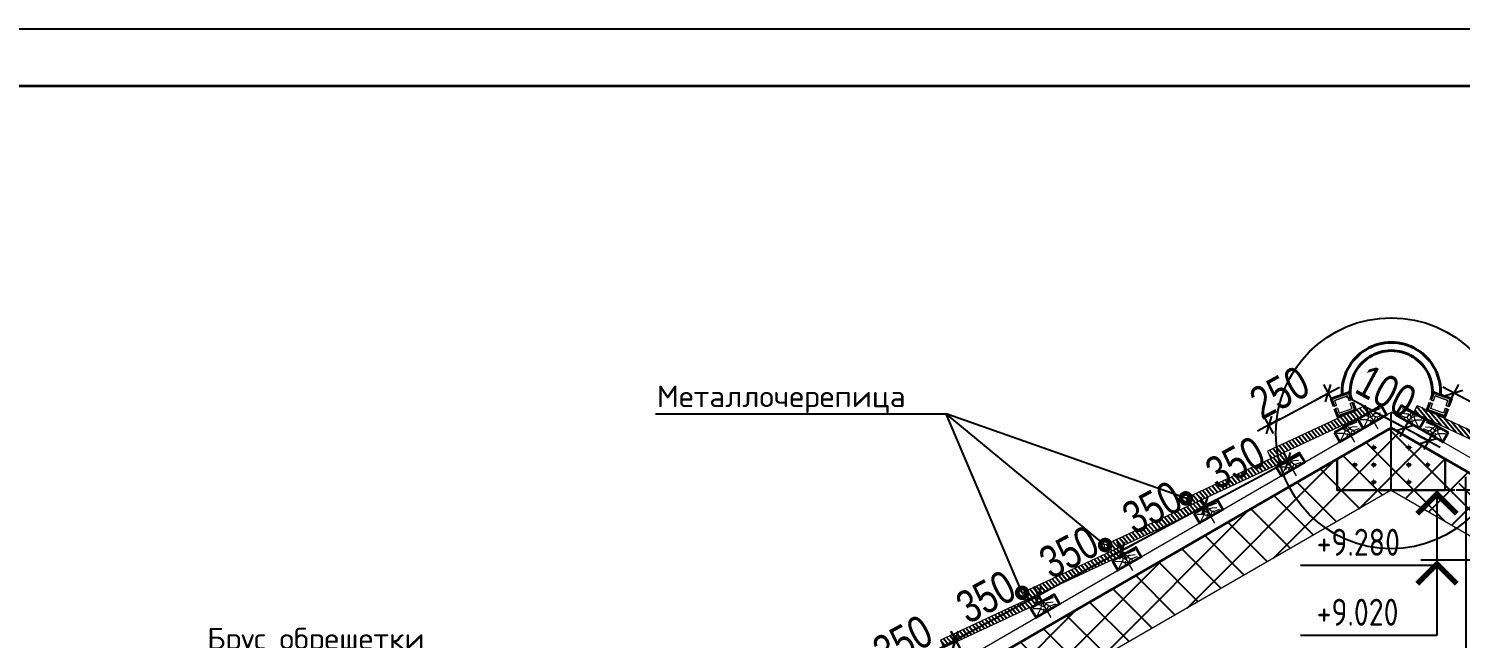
# Model space of a CAD drawing. Extents: x -12289450 to -10763036, y -7834513 to -6150123.
# Drawn here: x -10933360 to -10928053, y -7674519 to -7672261 of the extents above; entities that cross this region are included whole.
import ezdxf

# ---------------------------------------------------------------- set-up
doc = ezdxf.new("R2010")
doc.units = 0
doc.header["$LTSCALE"] = 25
doc.header["$PDMODE"] = 35
doc.layers.get('DefPoints').update_dxf_attribs({"color": 10, "lineweight": 30})
for name, color, linetype in [('004-ВСПЛИНИИ', 15, 'Continuous'), ('005-РАЗМЕРЫ', 252, 'Continuous'), ('008-ШТРИХОВКА', 252, 'Continuous'), ('1рамка1', 7, 'Continuous'), ('ArchiCAD', 7, 'Continuous'), ('Новое', 51, 'Continuous'), ('Примечания', 7, 'Continuous')]:
    doc.layers.add(name, color=color, linetype=linetype)
for name, color, linetype, lineweight in [('RAZMER', 7, 'Continuous', 9), ('Перегор', 4, 'Continuous', 20), ('Стена', 7, 'Continuous', 5), ('СТЕНЫ', 5, 'Continuous', 40), ('ФУНДАМЕНТ', 5, 'Continuous', 30), ('Штрих', 9, 'Continuous', 13)]:
    doc.layers.add(name, color=color, linetype=linetype, lineweight=lineweight)
doc.styles.add('GOST 2.304', font='cs_gost2304.shx')
doc.styles.get("Standard").update_dxf_attribs({"font": 'arial.ttf'})
doc.styles.add('TXT0', font='txt', dxfattribs={"width": 0.8})
doc.dimstyles.new('Копия 3 РАЗМЕРЫ 3', dxfattribs={"dimscale": 30, "dimtxt": 4, "dimasz": 0.08, "dimexe": 0, "dimexo": 0, "dimgap": 0.9, "dimtad": 1, "dimdec": 0, "dimzin": 0, "dimdsep": 46, "dimtxsty": 'TXT0', "dimblk1": 'A8MITTA', "dimblk2": 'A8MITTA', "dimsah": 1, "dimcen": 0.3, "dimse1": 1, "dimse2": 1, "dimadec": 0, "dimazin": 0, "dimtp": 6, "dimtm": 6, "dimtfac": 1, "dimtdec": 0, "dimtofl": 0, "dimtmove": 0, "dimatfit": 3, "dimldrblk": 'A8MITTA', "dimfxl": 0, "dimtolj": 1, "dimtzin": 0, "dimarcsym": 0})
pattern_1 = [(130, (-22685716.451, -659870.611), (9.728764428, 8.163402643), [])]

# ---------------------------------------------------------------- blocks, each defined once
blk = doc.blocks.new('A8MITTA', base_point=(3180, 3140))
for p, q in [((3170, 3130), (3190, 3150)), ((3180, 3155), (3180, 3125)), ((3160, 3140), (3200, 3140))]:
    blk.add_line(p, q)
blk = doc.blocks.new('*D998')
at = {"layer": '005-РАЗМЕРЫ', "color": 0, "lineweight": -2, "ltscale": 4, "transparency": 16777216}
blk.add_arc((-10933573, -7677009.9), 1247.6, 0.1102, 29.8898, dxfattribs=at)
at = {"layer": 'DefPoints', "color": 0, "ltscale": 4, "transparency": 16777216}
for p in [(-10928309.1, -7673970.7), (-10932400.7, -7676583.2), (-10932959.1, -7677009.9), (-10930469.1, -7677009.9), (-10933988.7, -7677249.9)]:
    blk.add_point(p, dxfattribs=at)
at = {"layer": '005-РАЗМЕРЫ', "color": 0, "lineweight": -2, "ltscale": 4, "transparency": 16777216, "xscale": 2.4, "yscale": 2.4, "zscale": 2.4}
for p, rotation in [((-10932492.6, -7676386.1), 119.944888583532), ((-10932325.5, -7677009.9), 270.0551114208214)]:
    blk.add_blockref('A8MITTA', p, dxfattribs=dict(at, rotation=rotation))
at = {"layer": '005-РАЗМЕРЫ', "color": 0, "ltscale": 4, "transparency": 16777216, "insert": (-10932253.7, -7676808.9), "char_height": 120, "attachment_point": 5, "rotation": 278.6621, "style": 'TXT0'}
blk.add_mtext('\\A1;30°', dxfattribs=at)
blk = doc.blocks.new('ytjtyj')
at = {"layer": 'Перегор', "linetype": 'Continuous'}
for p, q in [((-3.6, 13.4), (-21.6, 6.9)), ((-12.6, 10.2), (11.8, -56.9))]:
    blk.add_line(p, q, dxfattribs=at)
at = {"layer": 'Стена', "linetype": 'Continuous', "ltscale": 100}
blk.add_line((51.9, -12.5), (38.2, 25), dxfattribs=at)
blk.add_lwpolyline([(-55.8, -9.2), (-42.1, -46.8), (51.9, -12.5), (38.2, 25), (-55.8, -9.2)], close=True, dxfattribs=at)
at = {"layer": 'Штрих', "linetype": 'Continuous', "ltscale": 100}
for p, q in [((-10.2, 4.4), (-15.6, -3.3)), ((0.3, 8.6), (-10.2, 4.4)), ((2, -2.6), (-4.9, 6.5)), ((7.6, 8.6), (0.3, 8.6)), ((32.8, 15.1), (7.6, 8.6)), ((-20.7, -18.1), (-46.9, -13.8)), ((-18.6, -15.3), (-38.4, -41.9)), ((-20.7, -2.7), (-33.2, -0.9)), ((-15.6, -6.6), (-20.7, -2.7)), ((-15.1, -22.2), (-20.7, -18.1)), ((-15.6, -8.5), (-18.6, -15.3)), ((-15.6, -3.3), (-15.6, -8.5)), ((-7.2, -13), (-15.6, -6.6)), ((-9.5, -24.4), (-15.1, -22.2)), ((-8.9, -23.1), (-12.3, -30.7)), ((-12.3, -30.7), (-11.7, -34.8)), ((-0.7, -26.6), (-9.5, -24.4)), ((-9, -18.9), (-8.9, -23.1)), ((-1.7, -7.1), (-7.2, -13)), ((-1.2, -17.6), (-7.2, -13)), ((2, -2.6), (-1.7, -7.1)), ((8.3, -25.3), (-0.7, -26.6)), ((1.3, -25.2), (0.1, -30.6)), ((5.7, -20.6), (1.3, -25.2)), ((7.1, -0.5), (2, -2.6)), ((5.7, -5.8), (2, -2.6)), ((7.2, -9.7), (5.7, -5.8)), ((8.7, -14.8), (5.7, -20.6)), ((12.9, -0.7), (7.1, -0.5)), ((13.7, -13.8), (7.2, -9.7)), ((13.7, -13.8), (8.7, -14.8)), ((30.7, -2.1), (12.9, -0.7)), ((17.6, -17.7), (13.7, -13.8)), ((19.4, -13.8), (13.7, -13.8)), ((17.5, -23.8), (14, -25.5)), ((21.4, -22.6), (17.5, -23.8)), ((20.1, -23), (17.6, -17.7)), ((37.5, -10.5), (19.4, -13.8))]:
    blk.add_line(p, q, dxfattribs=at)
blk = doc.blocks.new('*D1017')
at = {"layer": '005-РАЗМЕРЫ', "color": 0, "lineweight": -2, "ltscale": 4, "transparency": 16777216}
blk.add_line((-10927857.6, -7673728.4), (-10928073.5, -7673612.4), dxfattribs=at)
at = {"layer": 'DefPoints', "color": 0, "ltscale": 4, "transparency": 16777216}
for p in [(-10928075.6, -7673611.3), (-10928173.1, -7673792.8), (-10927956.6, -7673917.8)]:
    blk.add_point(p, dxfattribs=at)
at = {"layer": '005-РАЗМЕРЫ', "color": 0, "lineweight": -2, "ltscale": 4, "transparency": 16777216, "xscale": 2.4, "yscale": 2.4, "zscale": 2.4}
for p, rotation in [((-10928075.6, -7673611.3), 151.7584222116496), ((-10927855.5, -7673729.5), 331.7584222116496)]:
    blk.add_blockref('A8MITTA', p, dxfattribs=dict(at, rotation=rotation))
at = {"layer": '005-РАЗМЕРЫ', "color": 0, "ltscale": 4, "transparency": 16777216, "insert": (-10927895.3, -7673609.4), "char_height": 120, "attachment_point": 5, "rotation": 331.7584, "style": 'TXT0'}
blk.add_mtext('\\A1;250', dxfattribs=at)
blk = doc.blocks.new('*D1018')
at = {"layer": '005-РАЗМЕРЫ', "color": 0, "lineweight": -2, "ltscale": 4, "transparency": 16777216}
for p, q in [((-10928258.7, -7673740.8), (-10928477.5, -7673623.3)), ((-10928172.7, -7673787), (-10928256.6, -7673741.9))]:
    blk.add_line(p, q, dxfattribs=at)
at = {"layer": 'DefPoints', "color": 0, "ltscale": 4, "transparency": 16777216}
for p in [(-10928259.7, -7673742.8), (-10928258.7, -7673740.8), (-10928173.1, -7673792.8)]:
    blk.add_point(p, dxfattribs=at)
at = {"layer": '005-РАЗМЕРЫ', "color": 0, "lineweight": -2, "ltscale": 4, "transparency": 16777216, "xscale": 2.4, "yscale": 2.4, "zscale": 2.4}
for p, rotation in [((-10928258.7, -7673740.8), 151.7584222116496), ((-10928170.6, -7673788.1), 331.7584222116496)]:
    blk.add_blockref('A8MITTA', p, dxfattribs=dict(at, rotation=rotation))
at = {"layer": '005-РАЗМЕРЫ', "color": 0, "ltscale": 4, "transparency": 16777216, "insert": (-10928328, -7673604.8), "char_height": 120, "attachment_point": 5, "rotation": 331.7584, "style": 'TXT0'}
blk.add_mtext('\\A1;100', dxfattribs=at)
blk = doc.blocks.new('*D1035')
at = {"layer": '005-РАЗМЕРЫ', "color": 0, "lineweight": -2, "ltscale": 4, "transparency": 16777216}
blk.add_line((-10928033, -7673972.1), (-10928033, -7677047.5), dxfattribs=at)
at = {"layer": 'DefPoints', "color": 0, "ltscale": 4, "transparency": 16777216}
for p in [(-10928109, -7673969.7), (-10928109, -7677049.9), (-10928033, -7677049.9)]:
    blk.add_point(p, dxfattribs=at)
at = {"layer": '005-РАЗМЕРЫ', "color": 0, "lineweight": -2, "ltscale": 4, "transparency": 16777216, "xscale": 2.4, "yscale": 2.4, "zscale": 2.4}
for p, rotation in [((-10928033, -7673969.7), 90), ((-10928033, -7677049.9), 270)]:
    blk.add_blockref('A8MITTA', p, dxfattribs=dict(at, rotation=rotation))
at = {"layer": '005-РАЗМЕРЫ', "color": 0, "ltscale": 4, "transparency": 16777216, "insert": (-10928120, -7675850.5), "char_height": 120, "attachment_point": 5, "rotation": 90, "style": 'TXT0'}
blk.add_mtext('\\A1;3080', dxfattribs=at)
blk = doc.blocks.new('*D1050')
at = {"layer": '005-РАЗМЕРЫ', "color": 0, "lineweight": -2, "ltscale": 4, "transparency": 16777216}
blk.add_line((-10930230.7, -7674689.6), (-10929926.7, -7674526.3), dxfattribs=at)
at = {"layer": 'DefPoints', "color": 0, "ltscale": 4, "transparency": 16777216}
for p in [(-10929924.6, -7674525.2), (-10929898.1, -7674574.5), (-10930201.2, -7674749.5)]:
    blk.add_point(p, dxfattribs=at)
at = {"layer": '005-РАЗМЕРЫ', "color": 0, "lineweight": -2, "ltscale": 4, "transparency": 16777216, "xscale": 2.4, "yscale": 2.4, "zscale": 2.4}
for p, rotation in [((-10929924.6, -7674525.2), 28.24157779311072), ((-10930232.8, -7674690.8), 208.2415777931107)]:
    blk.add_blockref('A8MITTA', p, dxfattribs=dict(at, rotation=rotation))
at = {"layer": '005-РАЗМЕРЫ', "color": 0, "ltscale": 4, "transparency": 16777216, "insert": (-10930119.9, -7674531.3), "char_height": 120, "attachment_point": 5, "rotation": 28.2416, "style": 'TXT0'}
blk.add_mtext('\\A1;350', dxfattribs=at)
blk = doc.blocks.new('*D1051')
at = {"layer": '005-РАЗМЕРЫ', "color": 0, "lineweight": -2, "ltscale": 4, "transparency": 16777216}
blk.add_line((-10929922.5, -7674524.1), (-10929618.5, -7674360.8), dxfattribs=at)
at = {"layer": 'DefPoints', "color": 0, "ltscale": 4, "transparency": 16777216}
for p in [(-10929616.4, -7674359.7), (-10929595, -7674399.5), (-10929898.1, -7674574.5)]:
    blk.add_point(p, dxfattribs=at)
at = {"layer": '005-РАЗМЕРЫ', "color": 0, "lineweight": -2, "ltscale": 4, "transparency": 16777216, "xscale": 2.4, "yscale": 2.4, "zscale": 2.4}
for p, rotation in [((-10929616.4, -7674359.7), 28.24157779311072), ((-10929924.6, -7674525.2), 208.2415777931107)]:
    blk.add_blockref('A8MITTA', p, dxfattribs=dict(at, rotation=rotation))
at = {"layer": '005-РАЗМЕРЫ', "color": 0, "ltscale": 4, "transparency": 16777216, "insert": (-10929811.7, -7674365.8), "char_height": 120, "attachment_point": 5, "rotation": 28.2416, "style": 'TXT0'}
blk.add_mtext('\\A1;350', dxfattribs=at)
blk = doc.blocks.new('*D1052')
at = {"layer": '005-РАЗМЕРЫ', "color": 0, "lineweight": -2, "ltscale": 4, "transparency": 16777216}
blk.add_line((-10929614.3, -7674358.5), (-10929310.3, -7674195.3), dxfattribs=at)
at = {"layer": 'DefPoints', "color": 0, "ltscale": 4, "transparency": 16777216}
for p in [(-10929308.2, -7674194.1), (-10929291.9, -7674224.5), (-10929595, -7674399.5)]:
    blk.add_point(p, dxfattribs=at)
at = {"layer": '005-РАЗМЕРЫ', "color": 0, "lineweight": -2, "ltscale": 4, "transparency": 16777216, "xscale": 2.4, "yscale": 2.4, "zscale": 2.4}
for p, rotation in [((-10929308.2, -7674194.1), 28.24157779311072), ((-10929616.4, -7674359.7), 208.2415777931107)]:
    blk.add_blockref('A8MITTA', p, dxfattribs=dict(at, rotation=rotation))
at = {"layer": '005-РАЗМЕРЫ', "color": 0, "ltscale": 4, "transparency": 16777216, "insert": (-10929503.5, -7674200.3), "char_height": 120, "attachment_point": 5, "rotation": 28.2416, "style": 'TXT0'}
blk.add_mtext('\\A1;350', dxfattribs=at)
blk = doc.blocks.new('*D1053')
at = {"layer": '005-РАЗМЕРЫ', "color": 0, "lineweight": -2, "ltscale": 4, "transparency": 16777216}
blk.add_line((-10929306.1, -7674193), (-10929002.2, -7674029.7), dxfattribs=at)
at = {"layer": 'DefPoints', "color": 0, "ltscale": 4, "transparency": 16777216}
for p in [(-10929000, -7674028.6), (-10928988.8, -7674049.5), (-10929291.9, -7674224.5)]:
    blk.add_point(p, dxfattribs=at)
at = {"layer": '005-РАЗМЕРЫ', "color": 0, "lineweight": -2, "ltscale": 4, "transparency": 16777216, "xscale": 2.4, "yscale": 2.4, "zscale": 2.4}
for p, rotation in [((-10929000, -7674028.6), 28.24157779311072), ((-10929308.2, -7674194.1), 208.2415777931107)]:
    blk.add_blockref('A8MITTA', p, dxfattribs=dict(at, rotation=rotation))
at = {"layer": '005-РАЗМЕРЫ', "color": 0, "ltscale": 4, "transparency": 16777216, "insert": (-10929195.3, -7674034.7), "char_height": 120, "attachment_point": 5, "rotation": 28.2416, "style": 'TXT0'}
blk.add_mtext('\\A1;350', dxfattribs=at)
blk = doc.blocks.new('*D1054')
at = {"layer": '005-РАЗМЕРЫ', "color": 0, "lineweight": -2, "ltscale": 4, "transparency": 16777216}
blk.add_line((-10928997.9, -7674027.5), (-10928694, -7673864.2), dxfattribs=at)
at = {"layer": 'DefPoints', "color": 0, "ltscale": 4, "transparency": 16777216}
for p in [(-10928691.8, -7673863.1), (-10928685.7, -7673874.5), (-10928988.8, -7674049.5)]:
    blk.add_point(p, dxfattribs=at)
at = {"layer": '005-РАЗМЕРЫ', "color": 0, "lineweight": -2, "ltscale": 4, "transparency": 16777216, "xscale": 2.4, "yscale": 2.4, "zscale": 2.4}
for p, rotation in [((-10928691.8, -7673863.1), 28.24157779311072), ((-10929000, -7674028.6), 208.2415777931107)]:
    blk.add_blockref('A8MITTA', p, dxfattribs=dict(at, rotation=rotation))
at = {"layer": '005-РАЗМЕРЫ', "color": 0, "ltscale": 4, "transparency": 16777216, "insert": (-10928887.1, -7673869.2), "char_height": 120, "attachment_point": 5, "rotation": 28.2416, "style": 'TXT0'}
blk.add_mtext('\\A1;350', dxfattribs=at)
blk = doc.blocks.new('*D1058')
at = {"layer": '005-РАЗМЕРЫ', "color": 0, "lineweight": -2, "ltscale": 4, "transparency": 16777216}
blk.add_line((-10928760.6, -7673728.4), (-10928544.7, -7673612.4), dxfattribs=at)
at = {"layer": 'DefPoints', "color": 0, "ltscale": 4, "transparency": 16777216}
for p in [(-10928542.6, -7673611.3), (-10928445.1, -7673792.8), (-10928661.6, -7673917.8)]:
    blk.add_point(p, dxfattribs=at)
at = {"layer": '005-РАЗМЕРЫ', "color": 0, "lineweight": -2, "ltscale": 4, "transparency": 16777216, "xscale": 2.4, "yscale": 2.4, "zscale": 2.4}
for p, rotation in [((-10928542.6, -7673611.3), 28.24157779311072), ((-10928762.7, -7673729.5), 208.2415777931107)]:
    blk.add_blockref('A8MITTA', p, dxfattribs=dict(at, rotation=rotation))
at = {"layer": '005-РАЗМЕРЫ', "color": 0, "ltscale": 4, "transparency": 16777216, "insert": (-10928722.9, -7673609.4), "char_height": 120, "attachment_point": 5, "rotation": 28.2416, "style": 'TXT0'}
blk.add_mtext('\\A1;250', dxfattribs=at)
blk = doc.blocks.new('*D1126')
at = {"layer": '005-РАЗМЕРЫ', "color": 0, "lineweight": -2, "ltscale": 4, "transparency": 16777216}
blk.add_arc((-10923045.2, -7677009.9), 1211.2, 150.1135, 179.8865, dxfattribs=at)
at = {"layer": 'DefPoints', "color": 0, "ltscale": 4, "transparency": 16777216}
for p in [(-10928309.1, -7673970.7), (-10924183.4, -7676595.6), (-10923409.1, -7676799.8), (-10932959.1, -7677009.9), (-10923659.1, -7677009.9)]:
    blk.add_point(p, dxfattribs=at)
at = {"layer": '005-РАЗМЕРЫ', "color": 0, "lineweight": -2, "ltscale": 4, "transparency": 16777216, "xscale": 2.4, "yscale": 2.4, "zscale": 2.4}
for p, rotation in [((-10924094.1, -7676404.3), 60.05676570589963), ((-10924256.4, -7677009.9), 269.9432342983295)]:
    blk.add_blockref('A8MITTA', p, dxfattribs=dict(at, rotation=rotation))
at = {"layer": '005-РАЗМЕРЫ', "color": 0, "ltscale": 4, "transparency": 16777216, "insert": (-10924319.5, -7676762), "char_height": 120, "attachment_point": 5, "rotation": 78.9912, "style": 'TXT0'}
blk.add_mtext('\\A1;30°', dxfattribs=at)

msp = doc.modelspace()

# ---------------------------------------------------------------- hatches: boundary and pattern name
at = {"layer": '008-ШТРИХОВКА'}
h = msp.add_hatch(dxfattribs=at)
h.set_pattern_fill('ANSI31', color=251, scale=4, angle=5, style=0)
h.set_pattern_definition(pattern_1)
h.paths.add_polyline_path([(-10928395, -7673685.2), (-10928396.6, -7673682.5), (-10928393.9, -7673680.9), (-10928405.1, -7673656.8), (-10928767.6, -7673825.9), (-10928755, -7673853)])
h = msp.add_hatch(dxfattribs=at)
h.set_pattern_fill('ANSI31', color=251, scale=4, angle=5, style=0)
h.set_pattern_definition(pattern_1)
h.paths.add_polyline_path([(-10928223.2, -7673685.2), (-10928221.6, -7673682.5), (-10928224.4, -7673680.9), (-10928213.1, -7673656.8), (-10927850.6, -7673825.9), (-10927863.3, -7673853)])
at = {"layer": '008-ШТРИХОВКА', "ltscale": 3}
h = msp.add_hatch(dxfattribs=at)
h.set_pattern_fill('ANSI37', color=256, scale=30)
h.set_pattern_definition([(45, (-10933209.11, -7676799.76), (-67.3519, 67.3519), []), (135, (-10933209.11, -7676799.76), (-67.3519, -67.3519), [])])
h.paths.add_polyline_path([(-10924009.1, -7676222.4), (-10924009.1, -7676395.6), (-10923554.1, -7676658.3), (-10923554.1, -7676654.9), (-10923464.1, -7676654.9), (-10923464.1, -7676710.3), (-10923409.1, -7676742), (-10923409.1, -7676568.8)])
h.paths.add_polyline_path([(-10923709.1, -7676434.3), (-10923709.1, -7676435.3, 0.403433), (-10923704.3, -7676430.3), (-10923705.3, -7676430.3, -0.40079)], flags=16)
h.paths.add_polyline_path([(-10923704.1, -7676534.3, -1), (-10923714.1, -7676534.3, -1)], flags=16)
h.paths.add_polyline_path([(-10923974.3, -7676378.3, -1), (-10923984.3, -7676378.3, -1)], flags=16)
h.paths.add_polyline_path([(-10923979.3, -7676270.3), (-10923979.3, -7676269.3, 0.425077), (-10923984.5, -7676274.3), (-10923983.5, -7676274.3, -0.427766)], flags=16)
h.paths.add_polyline_path([(-10923438.9, -7676590.2), (-10923438.9, -7676591.1, 0.403433), (-10923434.1, -7676586.1), (-10923435.1, -7676586.1, -0.40079)], flags=16)
h.paths.add_polyline_path([(-10923443.9, -7676690.2, -1), (-10923433.9, -7676690.2, -1)], flags=16)
h.paths.add_polyline_path([(-10924009.1, -7676395.6), (-10924009.1, -7676222.4), (-10925303.3, -7675475.2, -0.449807), (-10925316.5, -7675477.9), (-10925432, -7675631.9), (-10925041.2, -7675857.5), (-10924970.8, -7675781.6, -0.208652), (-10924973.7, -7675775, -1), (-10924955.7, -7675775, -0.654736), (-10924970.8, -7675781.6), (-10925041.2, -7675857.5), (-10923554.1, -7676716), (-10923554.1, -7676658.3)])
h.paths.add_polyline_path([(-10923409.1, -7676742), (-10923464.1, -7676710.3), (-10923464.1, -7676744.9), (-10923459.1, -7676744.9), (-10923459.1, -7676770.9), (-10923409.1, -7676799.8)])
h.paths.add_polyline_path([(-10928309.1, -7673739.8), (-10933209.1, -7676568.8), (-10933209.1, -7676799.8), (-10928309.1, -7673970.7), (-10926554.1, -7674984), (-10926554.1, -7674919.9), (-10926464.1, -7674919.9), (-10926464.1, -7675009.9), (-10926459.1, -7675009.9), (-10926459.1, -7675038.8), (-10925432, -7675631.9), (-10925316.5, -7675477.9, -0.379494), (-10925318.9, -7675466.2)])
h.paths.add_polyline_path([(-10927841.7, -7674203.6, -1), (-10927831.7, -7674203.6, -1)], flags=16)
h.paths.add_polyline_path([(-10927841.7, -7674161.1, -1), (-10927831.7, -7674161.1, -1)], flags=16)
h.paths.add_polyline_path([(-10927886.8, -7674203.6, -1), (-10927876.8, -7674203.6, -1)], flags=16)
h.paths.add_polyline_path([(-10927886.8, -7674161.1, -1), (-10927876.8, -7674161.1, -1)], flags=16)
h.paths.add_polyline_path([(-10928174.2, -7673872.7), (-10928174.2, -7673871.8, 0.403433), (-10928179, -7673876.7), (-10928178, -7673876.7, -0.40079)], flags=16)
h.paths.add_polyline_path([(-10928244.2, -7673936.5), (-10928244.2, -7673935.5, 0.400203), (-10928249, -7673940.5), (-10928248, -7673940.5, -0.40079)], flags=0)
h.paths.add_polyline_path([(-10928244.1, -7673936.5), (-10928244.1, -7673935.5, 0.406669), (-10928249, -7673940.5), (-10928248, -7673940.5, -0.40079)], flags=16)
h.paths.add_polyline_path([(-10928244.2, -7673872.7), (-10928244.2, -7673871.8, 0.400203), (-10928249, -7673876.7), (-10928248, -7673876.7, -0.40079)], flags=0)
h.paths.add_polyline_path([(-10928244.1, -7673872.7), (-10928244.1, -7673871.7, 0.406669), (-10928249, -7673876.7), (-10928248, -7673876.7, -0.40079)], flags=16)
h.paths.add_polyline_path([(-10928244.2, -7673809), (-10928244.2, -7673808, 0.400203), (-10928249, -7673813), (-10928248, -7673813, -0.40079)], flags=0)
h.paths.add_polyline_path([(-10928244.1, -7673809), (-10928244.1, -7673808, 0.406669), (-10928249, -7673813), (-10928248, -7673813, -0.40079)], flags=16)
h.paths.add_polyline_path([(-10928369.2, -7673940.5), (-10928370, -7673940.5, -0.415546), (-10928374, -7673944.5), (-10928374, -7673945.5, 0.403433)], flags=16)
h.paths.add_polyline_path([(-10928374.2, -7673936.5), (-10928374.2, -7673935.5, 0.403433), (-10928379, -7673940.5), (-10928378.2, -7673940.5, -0.415546)], flags=16)
h.paths.add_polyline_path([(-10928369.2, -7673876.7), (-10928370, -7673876.7, -0.415546), (-10928374, -7673880.8), (-10928374, -7673881.7, 0.403433)], flags=16)
h.paths.add_polyline_path([(-10928374.2, -7673872.7), (-10928374.2, -7673871.8, 0.403433), (-10928379, -7673876.7), (-10928378.2, -7673876.7, -0.415546)], flags=16)
h.paths.add_polyline_path([(-10928374.2, -7673809), (-10928374.2, -7673809, 0.415546), (-10928378.2, -7673813), (-10928378, -7673813, -0.40079)], flags=0)
h.paths.add_polyline_path([(-10928369, -7673813, -1), (-10928379, -7673813), (-10928379.2, -7673813, 0.425077), (-10928374, -7673818), (-10928374, -7673813), (-10928379, -7673813, 0.413145), (-10928374, -7673818), (-10928374, -7673818, -0.425077), (-10928379.2, -7673813, -1.020293)], flags=16)
h.paths.add_polyline_path([(-10928444.2, -7673872.7), (-10928444.2, -7673871.8, 0.403433), (-10928449, -7673876.7), (-10928448, -7673876.7, -0.40079)], flags=16)
h.paths.add_polyline_path([(-10930091.7, -7674983.6, -1), (-10930081.7, -7674983.6, -1)], flags=16)
h.paths.add_polyline_path([(-10930091.7, -7674941.1, -1), (-10930081.7, -7674941.1, -1)], flags=16)
h.paths.add_polyline_path([(-10930136.8, -7674983.6, -1), (-10930126.8, -7674983.6, -1)], flags=16)
h.paths.add_polyline_path([(-10930136.8, -7674941.1, -1), (-10930126.8, -7674941.1, -1)], flags=16)
h.paths.add_polyline_path([(-10933091.7, -7676676.1, -1), (-10933081.7, -7676676.1, -1)], flags=16)
h.paths.add_polyline_path([(-10933091.7, -7676718.6, -1), (-10933081.7, -7676718.6, -1)], flags=16)
h.paths.add_polyline_path([(-10933136.8, -7676676.1, -1), (-10933126.8, -7676676.1, -1)], flags=16)
h.paths.add_polyline_path([(-10933136.8, -7676718.6, -1), (-10933126.8, -7676718.6, -1)], flags=16)
at = {"layer": '008-ШТРИХОВКА'}
h = msp.add_hatch(dxfattribs=at)
h.set_pattern_fill('ANSI31', color=251, scale=4, angle=5, style=0)
h.set_pattern_definition([(130, (-22685413.342, -660045.611), (9.728764428, 8.163402643), [])])
h.paths.add_polyline_path([(-10928698.1, -7673860.2), (-10928699.7, -7673857.5), (-10928697, -7673855.9), (-10928708.2, -7673831.8), (-10929070.7, -7674000.9), (-10929058.1, -7674028)])
h = msp.add_hatch(dxfattribs=at)
h.set_pattern_fill('ANSI31', color=251, scale=4, angle=5, style=0)
h.set_pattern_definition([(130, (-22685110.233, -660220.611), (9.728764428, 8.163402643), [])])
h.paths.add_polyline_path([(-10929001.2, -7674035.2), (-10929002.8, -7674032.5), (-10929000.1, -7674030.9), (-10929011.3, -7674006.8), (-10929373.9, -7674175.9), (-10929361.2, -7674203)])
h = msp.add_hatch(dxfattribs=at)
h.set_pattern_fill('ANSI31', color=251, scale=4, angle=5, style=0)
h.set_pattern_definition([(130, (-22684807.125, -660395.611), (9.728764428, 8.163402643), [])])
h.paths.add_polyline_path([(-10929304.4, -7674210.2), (-10929305.9, -7674207.5), (-10929303.2, -7674205.9), (-10929314.4, -7674181.8), (-10929677, -7674350.9), (-10929664.3, -7674378)])
h = msp.add_hatch(dxfattribs=at)
h.set_pattern_fill('ANSI31', color=251, scale=4, angle=5, style=0)
h.set_pattern_definition([(130, (-22684504.016, -660570.611), (9.728764428, 8.163402643), [])])
h.paths.add_polyline_path([(-10929607.5, -7674385.2), (-10929609, -7674382.5), (-10929606.3, -7674380.9), (-10929617.6, -7674356.8), (-10929980.1, -7674525.9), (-10929967.4, -7674553)])
at = {"layer": 'Перегор', "linetype": 'Continuous', "ltscale": 5}
h = msp.add_hatch(color=256, dxfattribs=at)
edge = h.paths.add_edge_path()
edge.add_arc((-10928374.2, -7673813), 4.01, 0, 360, ccw=False)
h = msp.add_hatch(color=256, dxfattribs=at)
edge = h.paths.add_edge_path()
edge.add_arc((-10928374, -7673813), 4.01, -180, 180)
h = msp.add_hatch(color=256, dxfattribs=at)
edge = h.paths.add_edge_path()
edge.add_arc((-10928244, -7673813), 4.01, -180, 180)
h = msp.add_hatch(color=256, dxfattribs=at)
edge = h.paths.add_edge_path()
edge.add_arc((-10928244, -7673813), 4.01, -180, 180)
h = msp.add_hatch(color=256, dxfattribs=at)
edge = h.paths.add_edge_path()
edge.add_arc((-10928444, -7673876.7), 4.01, 180, 540, ccw=False)
h = msp.add_hatch(color=256, dxfattribs=at)
edge = h.paths.add_edge_path()
edge.add_arc((-10928374.2, -7673876.7), 4.01, 0, 360)
h = msp.add_hatch(color=256, dxfattribs=at)
edge = h.paths.add_edge_path()
edge.add_arc((-10928374, -7673876.7), 4.01, 180, 540, ccw=False)
h = msp.add_hatch(color=256, dxfattribs=at)
edge = h.paths.add_edge_path()
edge.add_arc((-10928244, -7673876.7), 4.01, 180, 540, ccw=False)
h = msp.add_hatch(color=256, dxfattribs=at)
edge = h.paths.add_edge_path()
edge.add_arc((-10928244, -7673876.7), 4.01, 180, 540, ccw=False)
h = msp.add_hatch(color=256, dxfattribs=at)
edge = h.paths.add_edge_path()
edge.add_arc((-10928174, -7673876.7), 4.01, 180, 540, ccw=False)
h = msp.add_hatch(color=256, dxfattribs=at)
edge = h.paths.add_edge_path()
edge.add_arc((-10928374.2, -7673940.5), 4.01, 0, 360)
h = msp.add_hatch(color=256, dxfattribs=at)
edge = h.paths.add_edge_path()
edge.add_arc((-10928374, -7673940.5), 4.01, 180, 540, ccw=False)
h = msp.add_hatch(color=256, dxfattribs=at)
edge = h.paths.add_edge_path()
edge.add_arc((-10928244, -7673940.5), 4.01, 180, 540, ccw=False)
h = msp.add_hatch(color=256, dxfattribs=at)
edge = h.paths.add_edge_path()
edge.add_arc((-10928244, -7673940.5), 4.01, 180, 540, ccw=False)

# ---------------------------------------------------------------- linework, layer by layer
at = {"lineweight": 25, "ltscale": 20}
for p in [(-10931036.7, -7673687.9), (-10929369.4, -7674173.8), (-10929677, -7674350.9), (-10929070.7, -7674000.9)]:
    msp.add_line(p, (-10929958.6, -7673687.9), dxfattribs=at)
at = {"lineweight": 25, "ltscale": 20, "const_width": 36}
for points in [[(-10929079.7, -7674001.7, -1), (-10929061.8, -7674000.1, -1)], [(-10929378.4, -7674174.6, -1), (-10929360.4, -7674173, -1)], [(-10929685.9, -7674351.7, -1), (-10929668, -7674350.1, -1)]]:
    msp.add_lwpolyline(points, format="xyb", close=True, dxfattribs=at)
at = {"layer": '004-ВСПЛИНИИ', "color": 1}
msp.add_circle((-10928309.1, -7673759.7), 427.7, dxfattribs=at)
at = {"layer": '008-ШТРИХОВКА', "ltscale": 3}
msp.add_lwpolyline([(-10928309.1, -7673970.7), (-10928309.1, -7673682.1)], dxfattribs=at)
at = {"layer": '1рамка1', "color": 7, "lineweight": 25, "ltscale": 133.333333}
for centre in [(-10928374.2, -7673813), (-10928374, -7673813), (-10928244, -7673813), (-10928244, -7673813), (-10928444, -7673876.7), (-10928374.2, -7673876.7), (-10928374, -7673876.7), (-10928244, -7673876.7), (-10928244, -7673876.7), (-10928174, -7673876.7), (-10928374.2, -7673940.5), (-10928374, -7673940.5), (-10928244, -7673940.5), (-10928244, -7673940.5)]:
    msp.add_circle(centre, 5, dxfattribs=at)
at = {"layer": 'ArchiCAD', "color": 7, "linetype": 'Continuous', "lineweight": 35}
msp.add_lwpolyline([(-10936531.3, -7672473.4), (-10919772.1, -7672473.4), (-10919772.1, -7684650.4), (-10936531.3, -7684650.4)], close=True, dxfattribs=at)
msp.add_lwpolyline([(-10936531.3, -7672473.4), (-10919772.1, -7672473.4), (-10919772.1, -7684650.4), (-10936531.3, -7684650.4)], close=True, dxfattribs=at)
at = {"layer": 'RAZMER', "ltscale": 4}
for p in [(-10934159.1, -7677059.6), (-10922459.1, -7677059.6)]:
    msp.add_line(p, (-10928309.1, -7673682.1), dxfattribs=at)
for points in [[(-10928309.1, -7673970.7), (-10933209.1, -7676799.8), (-10933209.1, -7676568.8), (-10928309.1, -7673739.8)], [(-10928309.1, -7673970.7), (-10933209.1, -7676799.8), (-10933209.1, -7676568.8), (-10928309.1, -7673739.8)], [(-10928309.1, -7673970.7), (-10923409.1, -7676799.8), (-10923409.1, -7676568.8), (-10928309.1, -7673739.8)]]:
    msp.add_lwpolyline(points, dxfattribs=at)
at = {"layer": 'Новое', "color": 7, "linetype": 'Continuous'}
msp.add_lwpolyline([(-10937379.9, -7672261.3), (-10919559.9, -7672261.3), (-10919559.9, -7684862.5), (-10937379.9, -7684862.5)], close=True, dxfattribs=at)
msp.add_lwpolyline([(-10937379.9, -7672261.3), (-10919559.9, -7672261.3), (-10919559.9, -7684862.5), (-10937379.9, -7684862.5)], close=True, dxfattribs=at)
at = {"layer": 'Перегор', "linetype": 'Continuous', "lineweight": 40, "ltscale": 100}
for p in [(-10933209.1, -7676568.8), (-10923409.1, -7676568.8)]:
    msp.add_line(p, (-10928309.1, -7673739.8), dxfattribs=at)
for points in [[(-10928455.3, -7673636.6), (-10928465.6, -7673608.4), (-10928531.4, -7673632.3), (-10928521.1, -7673660.5)], [(-10928162.1, -7673636.6), (-10928151.8, -7673608.4), (-10928086, -7673632.3), (-10928096.3, -7673660.5)], [(-10928517.7, -7673669.9), (-10928507.4, -7673698.1), (-10928441.7, -7673674.1), (-10928451.9, -7673646)], [(-10928099.7, -7673669.9), (-10928110, -7673698.1), (-10928175.8, -7673674.1), (-10928165.5, -7673646)]]:
    msp.add_lwpolyline(points, dxfattribs=at)
at = {"layer": 'Перегор', "linetype": 'Continuous', "ltscale": 100}
for points in [[(-10928464.7, -7673640), (-10928471.6, -7673621.2), (-10928518.6, -7673638.3)], [(-10928511.7, -7673657.1), (-10928518.6, -7673638.3), (-10928471.6, -7673621.2)], [(-10928455.3, -7673636.6), (-10928464.7, -7673640)], [(-10928162.1, -7673636.6), (-10928152.7, -7673640)], [(-10928152.7, -7673640), (-10928145.8, -7673621.2), (-10928098.9, -7673638.3)], [(-10928105.7, -7673657.1), (-10928098.9, -7673638.3), (-10928145.8, -7673621.2)], [(-10928511.7, -7673657.1), (-10928521.1, -7673660.5)], [(-10928508.3, -7673666.5), (-10928517.7, -7673669.9)], [(-10928508.3, -7673666.5), (-10928501.5, -7673685.3), (-10928454.5, -7673668.2), (-10928461.3, -7673649.4)], [(-10928451.9, -7673646), (-10928461.3, -7673649.4)], [(-10928165.5, -7673646), (-10928156.1, -7673649.4)], [(-10928109.1, -7673666.5), (-10928115.9, -7673685.3), (-10928162.9, -7673668.2), (-10928156.1, -7673649.4)], [(-10928109.1, -7673666.5), (-10928099.7, -7673669.9)], [(-10928105.7, -7673657.1), (-10928096.3, -7673660.5)]]:
    msp.add_lwpolyline(points, dxfattribs=at)
for points in [[(-10928767.6, -7673825.9), (-10928755, -7673853), (-10928392.4, -7673684), (-10928405.1, -7673656.8)], [(-10927850.6, -7673825.9), (-10927863.3, -7673853), (-10928225.8, -7673684), (-10928213.1, -7673656.8)], [(-10929070.7, -7674000.9), (-10929058.1, -7674028), (-10928695.6, -7673859), (-10928708.2, -7673831.8)], [(-10929373.9, -7674175.9), (-10929361.2, -7674203), (-10928998.7, -7674034), (-10929011.3, -7674006.8)], [(-10929677, -7674350.9), (-10929664.3, -7674378), (-10929301.8, -7674209), (-10929314.4, -7674181.8)], [(-10929980.1, -7674525.9), (-10929967.4, -7674553), (-10929604.9, -7674384), (-10929617.6, -7674356.8)]]:
    msp.add_lwpolyline(points, close=True, dxfattribs=at)
at = {"layer": 'Перегор', "linetype": 'Continuous', "ltscale": 5, "const_width": 2}
for points in [[(-10928374.2, -7673825.3), (-10928374.2, -7673800.7)], [(-10928374, -7673825.3), (-10928374, -7673800.7)], [(-10928244.2, -7673825.3), (-10928244.2, -7673800.7)], [(-10928244.1, -7673825.3), (-10928244.1, -7673800.7)], [(-10928387, -7673813), (-10928361.5, -7673813)], [(-10928361.3, -7673813), (-10928386.8, -7673813)], [(-10928231.3, -7673813), (-10928256.8, -7673813)], [(-10928231.2, -7673813), (-10928256.7, -7673813)], [(-10928431.3, -7673876.7), (-10928456.8, -7673876.7)], [(-10928444.2, -7673864.5), (-10928444.2, -7673889)], [(-10928387, -7673876.7), (-10928361.5, -7673876.7)], [(-10928361.3, -7673876.7), (-10928386.8, -7673876.7)], [(-10928374.2, -7673864.5), (-10928374.2, -7673889)], [(-10928374, -7673864.5), (-10928374, -7673889)], [(-10928231.3, -7673876.7), (-10928256.8, -7673876.7)], [(-10928231.2, -7673876.7), (-10928256.7, -7673876.7)], [(-10928244.2, -7673864.5), (-10928244.2, -7673889)], [(-10928244.1, -7673864.5), (-10928244.1, -7673889)], [(-10928161.3, -7673876.7), (-10928186.8, -7673876.7)], [(-10928174.2, -7673864.5), (-10928174.2, -7673889)], [(-10928387, -7673940.5), (-10928361.5, -7673940.5)], [(-10928361.3, -7673940.5), (-10928386.8, -7673940.5)], [(-10928374.2, -7673928.2), (-10928374.2, -7673952.8)], [(-10928374, -7673928.2), (-10928374, -7673952.8)], [(-10928231.3, -7673940.5), (-10928256.8, -7673940.5)], [(-10928231.2, -7673940.5), (-10928256.7, -7673940.5)], [(-10928244.2, -7673928.2), (-10928244.2, -7673952.8)], [(-10928244.1, -7673928.2), (-10928244.1, -7673952.8)]]:
    msp.add_lwpolyline(points, dxfattribs=at)
at = {"layer": 'Перегор', "linetype": 'Continuous', "ltscale": 5}
for centre in [(-10928374.2, -7673813), (-10928374, -7673813), (-10928244, -7673813), (-10928244, -7673813), (-10928444, -7673876.7), (-10928374.2, -7673876.7), (-10928374, -7673876.7), (-10928244, -7673876.7), (-10928244, -7673876.7), (-10928174, -7673876.7), (-10928374.2, -7673940.5), (-10928374, -7673940.5), (-10928244, -7673940.5), (-10928244, -7673940.5)]:
    msp.add_circle(centre, 4.01, dxfattribs=at)
at = {"layer": 'Перегор', "linetype": 'Continuous', "lineweight": 40, "ltscale": 100}
for radius, start, end in [(182.5, 356.4776, 183.5224), (152.5, 353.7736, 186.2264), (152.5, 353.7736, 186.2264)]:
    msp.add_arc((-10928308.7, -7673606.4), radius, start, end, dxfattribs=at)
at = {"layer": 'Примечания', "linetype": 'Continuous', "lineweight": 25, "ltscale": 40}
for p, q in [((-10928073.3, -7673970.7), (-10928199.5, -7673970.7)), ((-10928139.5, -7673970.7), (-10928139.5, -7674249.6)), ((-10928139.5, -7674249.6), (-10928645.5, -7674249.6)), ((-10927943.1, -7674229.9), (-10928199.5, -7674229.9)), ((-10928139.5, -7674229.9), (-10928139.5, -7674508.8)), ((-10928139.5, -7674508.8), (-10928645.5, -7674508.8))]:
    msp.add_line(p, q, dxfattribs=at)
at = {"layer": 'Примечания', "linetype": 'Continuous', "lineweight": 25, "ltscale": 40, "const_width": 20}
for points in [[(-10928066.5, -7674057.8), (-10928139.5, -7673984.9), (-10928212.4, -7674057.8)], [(-10928066.5, -7674317), (-10928139.5, -7674244), (-10928212.4, -7674317)]]:
    msp.add_lwpolyline(points, dxfattribs=at)
at = {"layer": 'СТЕНЫ', "color": 2}
for points in [[(-10928433.3, -7673707.6), (-10928413.3, -7673742.2), (-10928326.7, -7673692.2), (-10928346.7, -7673657.6), (-10928433.3, -7673707.6)], [(-10928184.9, -7673707.6), (-10928204.9, -7673742.2), (-10928291.5, -7673692.2), (-10928271.5, -7673657.6), (-10928184.9, -7673707.6)], [(-10928519.9, -7673757.6), (-10928499.9, -7673792.2), (-10928413.3, -7673742.2), (-10928433.3, -7673707.6), (-10928519.9, -7673757.6)], [(-10928098.3, -7673757.6), (-10928118.3, -7673792.2), (-10928204.9, -7673742.2), (-10928184.9, -7673707.6), (-10928098.3, -7673757.6)], [(-10928736.4, -7673882.6), (-10928716.4, -7673917.2), (-10928629.8, -7673867.2), (-10928649.8, -7673832.6), (-10928736.4, -7673882.6)], [(-10929039.5, -7674057.6), (-10929019.5, -7674092.2), (-10928932.9, -7674042.2), (-10928952.9, -7674007.6), (-10929039.5, -7674057.6)], [(-10929342.6, -7674232.6), (-10929322.6, -7674267.2), (-10929236, -7674217.2), (-10929256, -7674182.6), (-10929342.6, -7674232.6)], [(-10929645.7, -7674407.6), (-10929625.7, -7674442.2), (-10929539.1, -7674392.2), (-10929559.1, -7674357.6), (-10929645.7, -7674407.6)]]:
    msp.add_lwpolyline(points, close=True, dxfattribs=at)
at = {"layer": 'ФУНДАМЕНТ', "linetype": 'Continuous', "ltscale": 75}
msp.add_lwpolyline([(-10928509, -7673855.2), (-10928509, -7673970.7), (-10928109, -7673970.7), (-10928109, -7673855.3), (-10928309.1, -7673739.8), (-10928509, -7673855.2)], close=True, dxfattribs=at)

# ---------------------------------------------------------------- block references
at = {"layer": '005-РАЗМЕРЫ', "color": 251, "rotation": 10.00000002058262}
for p in [(-10928379.9, -7673688.9), (-10928986.2, -7674038.9), (-10929289.3, -7674213.9), (-10929592.4, -7674388.9)]:
    msp.add_blockref('ytjtyj', p, dxfattribs=at)
at = {"layer": '005-РАЗМЕРЫ', "color": 251, "ltscale": 0.04, "xscale": -1, "rotation": 349.9999999794174}
for p in [(-10928238.3, -7673688.9), (-10928151.7, -7673738.9)]:
    msp.add_blockref('ytjtyj', p, dxfattribs=at)
at = {"layer": '005-РАЗМЕРЫ', "color": 251, "ltscale": 0.04, "rotation": 10.00000002058262}
for p in [(-10928466.5, -7673738.9), (-10928683, -7673863.9)]:
    msp.add_blockref('ytjtyj', p, dxfattribs=at)

# ---------------------------------------------------------------- texts
at = {"layer": 'Примечания', "linetype": 'Continuous', "lineweight": 25, "ltscale": 40, "style": 'GOST 2.304'}
for s, p in [('+9.280', (-10928585.5, -7674213.6)), ('+9.020', (-10928585.5, -7674472.8))]:
    msp.add_text(s, height=100, dxfattribs=at).set_placement(p)
at = {"layer": 'Примечания', "color": 7, "char_height": 80, "attachment_point": 4}
for s, insert in [('\\A1;{\\Fsimplex|c204;Металлочерепица}', (-10931031.7, -7673633.9)), ('\\A1;{\\Fsimplex|c204;Брус обрешетки}', (-10932698.6, -7674531.4))]:
    msp.add_mtext(s, dxfattribs=dict(at, insert=insert))

# ---------------------------------------------------------------- dimensions: what is measured, and where the dimension line sits
at = {"layer": '005-РАЗМЕРЫ', "ltscale": 4}
for base, p1, p2, angle, picture, middle in [((-10928542.6, -7673611.3), (-10928661.6, -7673917.8), (-10928445.1, -7673792.8), 208.2416, '*D1058', (-10928681.8, -7673686)), ((-10928075.6, -7673611.3), (-10927956.6, -7673917.8), (-10928173.1, -7673792.8), 331.7584, '*D1017', (-10927936.5, -7673686)), ((-10928033, -7677049.9), (-10928109, -7673969.7), (-10928109, -7677049.9), 90, '*D1035', (-10928033, -7675850.5))]:
    dim = msp.add_linear_dim(base=base, p1=p1, p2=p2, angle=angle, dimstyle='Копия 3 РАЗМЕРЫ 3', dxfattribs=at)
    dim.commit()
    dim.dimension.update_dxf_attribs({"geometry": picture, "text_midpoint": middle, "dimtype": 160})
for base, p1, p2, angle, picture, middle in [((-10928258.7, -7673740.8), (-10928173.1, -7673792.8), (-10928259.7, -7673742.8), 331.7584, '*D1018', (-10928328, -7673604.8)), ((-10928691.8, -7673863.1), (-10928988.8, -7674049.5), (-10928685.7, -7673874.5), 208.2416, '*D1054', (-10928887.1, -7673869.2)), ((-10929000, -7674028.6), (-10929291.9, -7674224.5), (-10928988.8, -7674049.5), 208.2416, '*D1053', (-10929195.3, -7674034.7)), ((-10929308.2, -7674194.1), (-10929595, -7674399.5), (-10929291.9, -7674224.5), 208.2416, '*D1052', (-10929503.5, -7674200.3)), ((-10929616.4, -7674359.7), (-10929898.1, -7674574.5), (-10929595, -7674399.5), 208.2416, '*D1051', (-10929811.7, -7674365.8)), ((-10929924.6, -7674525.2), (-10930201.2, -7674749.5), (-10929898.1, -7674574.5), 208.2416, '*D1050', (-10930119.9, -7674531.3))]:
    dim = msp.add_linear_dim(base=base, p1=p1, p2=p2, angle=angle, dimstyle='Копия 3 РАЗМЕРЫ 3', dxfattribs=at)
    dim.commit()
    dim.dimension.update_dxf_attribs({"geometry": picture, "text_midpoint": middle})
for base, line1, line2, picture, middle in [((-10932400.7, -7676583.2), ((-10930469.1, -7677009.9), (-10932959.1, -7677009.9)), ((-10928309.1, -7673970.7), (-10933988.7, -7677249.9)), '*D998', (-10932339.7, -7676822)), ((-10924183.4, -7676595.6), ((-10923659.1, -7677009.9), (-10932959.1, -7677009.9)), ((-10928309.1, -7673970.7), (-10923409.1, -7676799.8)), '*D1126', (-10924234.1, -7676778.6))]:
    dim = msp.add_angular_dim_2l(base=base, line1=line1, line2=line2, dimstyle='Копия 3 РАЗМЕРЫ 3', dxfattribs=at)
    dim.commit()
    dim.dimension.update_dxf_attribs({"geometry": picture, "text_midpoint": middle, "dimtype": 162})

doc.saveas('drawing.dxf')
